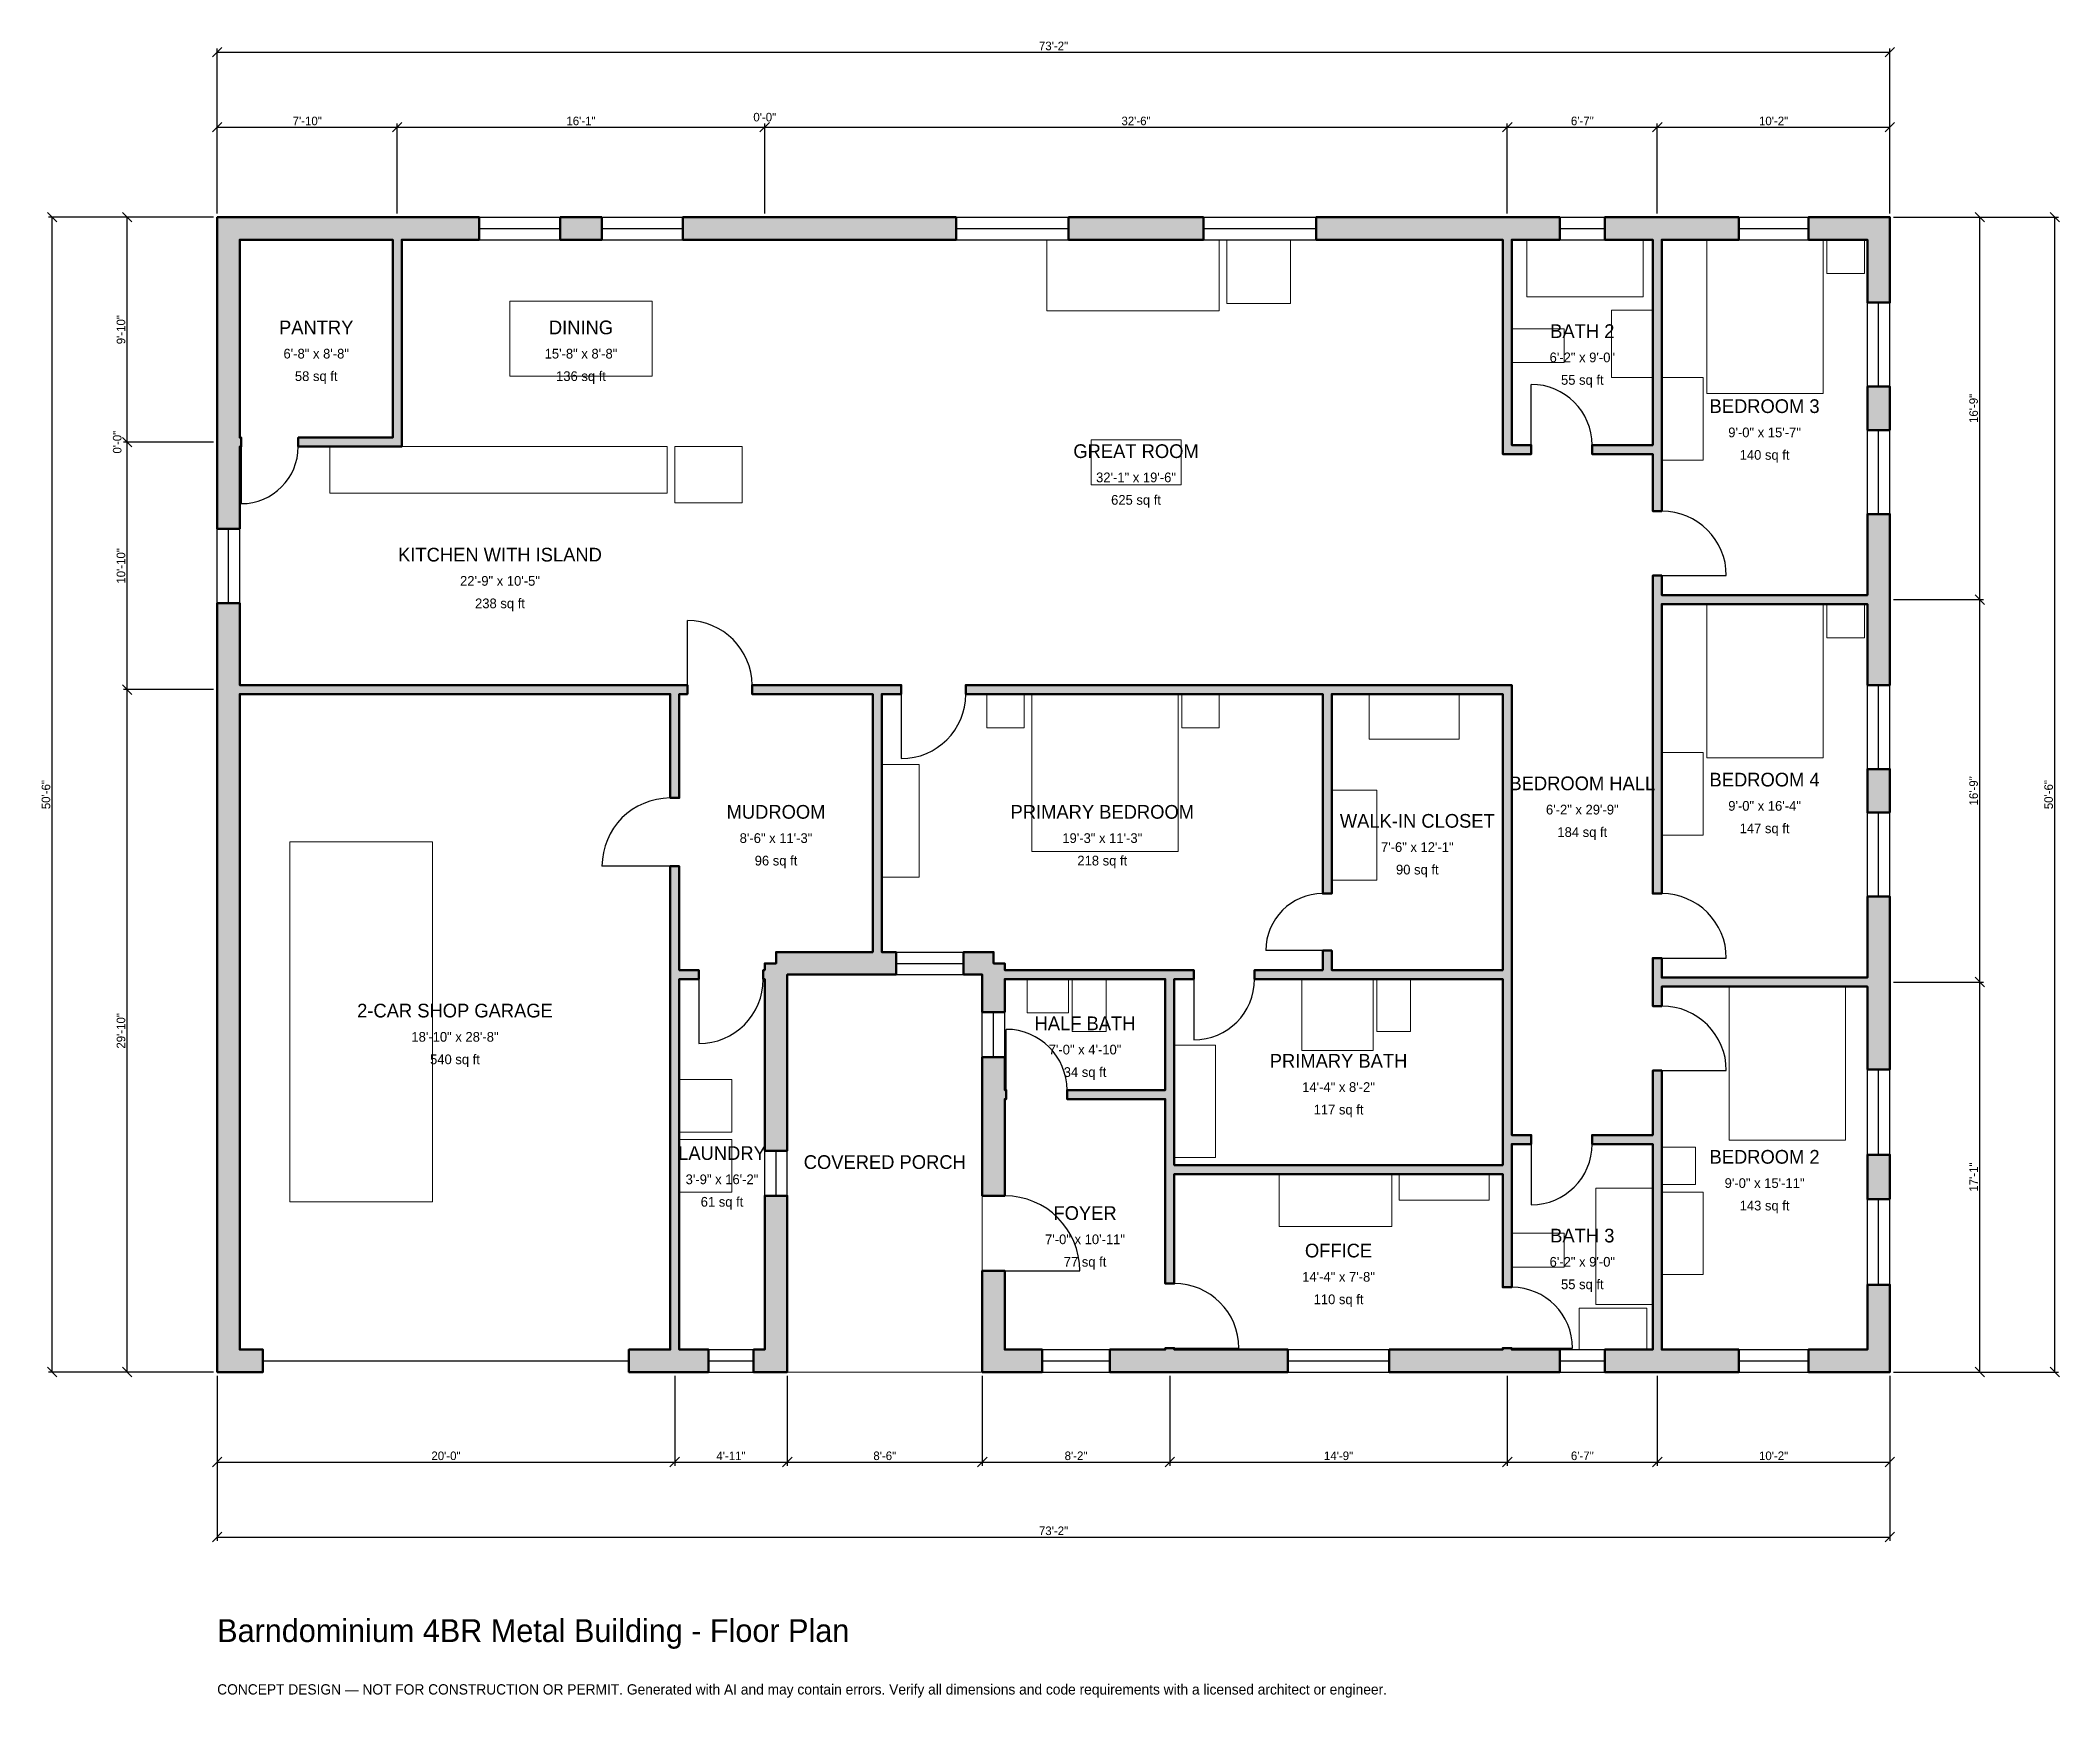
# Model space of a CAD drawing. Header units: inches. Extents: x -93 to 967, y -171 to 699.
import ezdxf
from ezdxf.enums import TextEntityAlignment as Align

# ---------------------------------------------------------------- set-up
doc = ezdxf.new("R2010")
doc.units = ezdxf.units.IN
doc.header["$MEASUREMENT"] = 0
doc.linetypes.add('DASHED', pattern=[0.6, 0.5, -0.1])
for name, color, linetype, lineweight in [('A-ANNO-DIMS', 1, 'Continuous', 13), ('A-ANNO-TEXT', 7, 'Continuous', 18), ('A-AREA-IDEN', 7, 'Continuous', 18), ('A-DOOR', 2, 'Continuous', 25), ('A-FLOR-FIXT', 9, 'Continuous', 13), ('A-FURN', 9, 'Continuous', 13), ('A-GLAZ', 4, 'Continuous', 25), ('A-SITE-PAVE', 8, 'Continuous', 13), ('A-WALL', 7, 'Continuous', 50), ('A-WALL-PATT', 8, 'Continuous', 13)]:
    doc.layers.add(name, color=color, linetype=linetype, lineweight=lineweight)
doc.dimstyles.new('PLAN', dxfattribs={"dimtxt": 4.5, "dimasz": 3, "dimexe": 2, "dimexo": 2, "dimgap": 1, "dimtad": 1, "dimdec": 0, "dimlunit": 4, "dimtsz": 2.5, "dimcen": 2.5, "dimclrd": 1, "dimclre": 1, "dimazin": 3, "dimtfac": 1, "dimtmove": 0, "dimatfit": 3})

msp = doc.modelspace()

# ---------------------------------------------------------------- hatches: boundary and pattern name
at = {"layer": 'A-WALL-PATT'}
h = msp.add_hatch(dxfattribs=at)
h.set_pattern_fill('ANSI31', color=8, scale=0.8)
h.paths.add_polyline_path([(281.4961, 0), (281.4961, 11.811), (287.4016, 11.811), (287.4016, 92.5197), (299.2126, 92.5197), (299.2126, 11.811), (299.2126, 11.811), (299.2126, 0), (299.2126, 0), (299.2126, 0), (287.4016, 0), (287.4016, 0), (281.4961, 0)])
h.paths.add_polyline_path([(246.063, 0), (242.5197, 0), (242.5197, 0), (237.7953, 0), (237.7953, 0), (234.252, 0), (216.1417, 0), (216.1417, 11.811), (234.252, 11.811), (237.7953, 11.811), (237.7953, 206.2992), (237.7953, 211.0236), (237.7953, 265.5512), (242.5197, 265.5512), (242.5197, 211.0236), (252.7559, 211.0236), (252.7559, 206.2992), (242.5197, 206.2992), (242.5197, 11.811), (246.063, 11.811), (257.874, 11.811), (257.874, 0), (246.063, 0)])
h.paths.add_polyline_path([(11.811, 0), (11.811, 0), (0, 0), (0, 0), (0, 0), (0, 0), (0, 11.811), (0, 11.811), (0, 352.3622), (0, 355.9055), (0, 355.9055), (0, 360.6299), (0, 360.6299), (0, 364.1732), (0, 403.7402), (11.811, 403.7402), (11.811, 364.1732), (11.811, 360.6299), (237.7953, 360.6299), (242.5197, 360.6299), (246.8504, 360.6299), (246.8504, 355.9055), (242.5197, 355.9055), (242.5197, 301.378), (237.7953, 301.378), (237.7953, 355.9055), (11.811, 355.9055), (11.811, 352.3622), (11.811, 11.811), (24.0157, 11.811), (24.0157, 0), (11.811, 0)])
h.paths.add_polyline_path([(0, 482.2835), (0, 485.8268), (0, 485.8268), (0, 490.5512), (0, 490.5512), (0, 494.0945), (0, 594.4882), (0, 594.4882), (0, 606.2992), (0, 606.2992), (0, 606.2993), (11.811, 606.2993), (11.811, 606.2992), (88.5827, 606.2992), (92.126, 606.2992), (92.126, 606.2993), (96.8504, 606.2993), (96.8504, 606.2992), (100.3937, 606.2992), (137.5328, 606.2992), (137.5328, 594.4882), (100.3937, 594.4882), (96.8504, 594.4882), (96.8504, 490.5512), (96.8504, 485.8268), (96.8504, 485.8268), (42.5197, 485.8268), (42.5197, 490.5512), (92.126, 490.5512), (92.126, 594.4882), (88.5827, 594.4882), (11.811, 594.4882), (11.811, 494.0945), (11.811, 490.5512), (12.5984, 490.5512), (12.5984, 485.8268), (11.811, 485.8268), (11.811, 482.2835), (11.811, 442.7165), (0, 442.7165), (0, 482.2835)])
h.paths.add_polyline_path([(201.8373, 606.2992), (201.8373, 594.4882), (180.0525, 594.4882), (180.0525, 606.2992), (201.8373, 606.2992)])
h.paths.add_polyline_path([(293.3071, 606.2992), (293.3071, 606.2992), (387.7953, 606.2992), (387.7953, 594.4882), (281.4961, 594.4882), (281.4961, 594.4882), (244.357, 594.4882), (244.357, 606.2992), (293.3071, 606.2992)])
h.paths.add_polyline_path([(517.7165, 606.2992), (517.7165, 594.4882), (446.8504, 594.4882), (446.8504, 606.2992), (517.7165, 606.2992)])
h.paths.add_polyline_path([(671.2598, 606.2992), (671.2598, 606.2992), (674.8031, 606.2992), (674.8031, 606.2993), (679.5276, 606.2993), (679.5276, 606.2992), (704.7244, 606.2992), (704.7244, 594.4882), (683.0709, 594.4882), (683.0709, 594.4882), (679.5276, 594.4882), (679.5276, 486.6142), (689.7638, 486.6142), (689.7638, 481.8898), (674.8031, 481.8898), (674.8031, 481.8898), (674.8031, 486.6142), (674.8031, 594.4882), (576.7717, 594.4882), (576.7717, 606.2992), (671.2598, 606.2992)])
h.paths.add_polyline_path([(750, 606.2992), (753.5433, 606.2992), (753.5433, 606.2993), (758.2677, 606.2993), (758.2677, 606.2992), (761.811, 606.2992), (798.622, 606.2992), (798.622, 594.4882), (761.811, 594.4882), (758.2677, 594.4882), (758.2677, 486.6142), (758.2677, 481.8898), (758.2677, 481.8898), (758.2677, 451.9685), (753.5433, 451.9685), (753.5433, 481.8898), (721.6535, 481.8898), (721.6535, 486.6142), (753.5433, 486.6142), (753.5433, 594.4882), (750, 594.4882), (728.3465, 594.4882), (728.3465, 606.2992), (750, 606.2992)])
h.paths.add_polyline_path([(866.1417, 606.2992), (866.1417, 606.2993), (877.9528, 606.2993), (877.9528, 606.2992), (877.9528, 606.2992), (877.9528, 594.4882), (877.9528, 594.4882), (877.9528, 561.4173), (866.1417, 561.4173), (866.1417, 594.4882), (835.2362, 594.4882), (835.2362, 606.2992), (866.1417, 606.2992)])
h.paths.add_polyline_path([(877.9528, 494.4882), (866.1417, 494.4882), (866.1417, 517.3228), (877.9528, 517.3228), (877.9528, 494.4882)])
h.paths.add_polyline_path([(877.9528, 411.4173), (877.9528, 407.874), (877.9528, 407.874), (877.9528, 403.1496), (877.9528, 403.1496), (877.9528, 399.6063), (877.9528, 360.6299), (866.1417, 360.6299), (866.1417, 399.6063), (866.1417, 403.1496), (758.2677, 403.1496), (758.2677, 251.1811), (753.5433, 251.1811), (753.5433, 403.1496), (753.5433, 407.874), (753.5433, 418.1102), (758.2677, 418.1102), (758.2677, 407.874), (866.1417, 407.874), (866.1417, 411.4173), (866.1417, 450.3937), (877.9528, 450.3937), (877.9528, 411.4173)])
h.paths.add_polyline_path([(877.9528, 293.7008), (866.1417, 293.7008), (866.1417, 316.5354), (877.9528, 316.5354), (877.9528, 293.7008)])
h.paths.add_polyline_path([(877.9528, 210.6299), (877.9528, 207.0866), (877.9528, 207.0866), (877.9528, 202.3622), (877.9528, 202.3622), (877.9528, 198.8189), (877.9528, 158.9239), (866.1417, 158.9239), (866.1417, 198.8189), (866.1417, 202.3622), (758.2677, 202.3622), (758.2677, 192.126), (753.5433, 192.126), (753.5433, 202.3622), (753.5433, 207.0866), (753.5433, 217.3228), (758.2677, 217.3228), (758.2677, 207.0866), (866.1417, 207.0866), (866.1417, 210.6299), (866.1417, 249.6063), (877.9528, 249.6063), (877.9528, 210.6299)])
h.paths.add_polyline_path([(877.9528, 90.6824), (866.1417, 90.6824), (866.1417, 114.042), (877.9528, 114.042), (877.9528, 90.6824)])
h.paths.add_polyline_path([(877.9528, 11.811), (877.9528, 11.811), (877.9528, 0), (877.9528, 0), (877.9528, 0), (877.9528, 0), (866.1417, 0), (866.1417, 0), (835.2362, 0), (835.2362, 11.811), (866.1417, 11.811), (866.1417, 45.8005), (877.9528, 45.8005), (877.9528, 11.811)])
h.paths.add_polyline_path([(761.811, 0), (758.2677, 0), (758.2677, 0), (753.5433, 0), (753.5433, 0), (750, 0), (728.3465, 0), (728.3465, 11.811), (750, 11.811), (753.5433, 11.811), (753.5433, 119.685), (721.6535, 119.685), (721.6535, 124.4094), (753.5433, 124.4094), (753.5433, 158.2677), (758.2677, 158.2677), (758.2677, 124.4094), (758.2677, 119.685), (758.2677, 11.811), (761.811, 11.811), (798.622, 11.811), (798.622, 0), (761.811, 0)])
h.paths.add_polyline_path([(683.0709, 0), (679.5276, 0), (679.5276, 0), (674.8031, 0), (674.8031, 0), (671.2598, 0), (615.1575, 0), (615.1575, 11.811), (671.2598, 11.811), (674.8031, 11.811), (674.8031, 12.5984), (679.5276, 12.5984), (679.5276, 11.811), (683.0709, 11.811), (704.7244, 11.811), (704.7244, 0), (683.0709, 0)])
h.paths.add_polyline_path([(505.9055, 0), (502.3622, 0), (502.3622, 0), (497.6378, 0), (497.6378, 0), (494.0945, 0), (468.5039, 0), (468.5039, 11.811), (494.0945, 11.811), (497.6378, 11.811), (497.6378, 12.5984), (502.3622, 12.5984), (502.3622, 11.811), (505.9055, 11.811), (562.0079, 11.811), (562.0079, 0), (505.9055, 0)])
h.paths.add_polyline_path([(413.3858, 0), (413.3858, 0), (401.5748, 0), (401.5748, 0), (401.5748, 0), (401.5748, 0), (401.5748, 11.811), (401.5748, 11.811), (401.5748, 53.1496), (413.3858, 53.1496), (413.3858, 11.811), (433.0709, 11.811), (433.0709, 0), (413.3858, 0)])
h.paths.add_polyline_path([(401.5748, 139.7638), (401.5748, 143.3071), (401.5748, 143.3071), (401.5748, 148.0315), (401.5748, 148.0315), (401.5748, 151.5748), (401.5748, 165.3543), (413.3858, 165.3543), (413.3858, 151.5748), (413.3858, 148.0315), (414.1732, 148.0315), (414.1732, 143.3071), (413.3858, 143.3071), (413.3858, 139.7638), (413.3858, 92.5197), (401.5748, 92.5197), (401.5748, 139.7638)])
h.paths.add_polyline_path([(401.5748, 206.2992), (401.5748, 206.2992), (401.5748, 208.6614), (399.2126, 208.6614), (399.2126, 208.6614), (391.7323, 208.6614), (391.7323, 220.4724), (407.4803, 220.4724), (407.4803, 214.5669), (413.3858, 214.5669), (413.3858, 211.0236), (497.6378, 211.0236), (502.3622, 211.0236), (512.5984, 211.0236), (512.5984, 206.2992), (502.3622, 206.2992), (502.3622, 148.0315), (502.3622, 143.3071), (502.3622, 108.6614), (674.8031, 108.6614), (674.8031, 119.685), (674.8031, 124.4094), (674.8031, 206.2992), (674.8031, 206.2992), (585.0394, 206.2992), (585.0394, 206.2992), (580.315, 206.2992), (580.315, 206.2992), (544.4882, 206.2992), (544.4882, 211.0236), (580.315, 211.0236), (580.315, 221.2598), (585.0394, 221.2598), (585.0394, 211.0236), (674.8031, 211.0236), (674.8031, 355.9055), (585.0394, 355.9055), (585.0394, 251.1811), (580.315, 251.1811), (580.315, 355.9055), (392.9134, 355.9055), (392.9134, 360.6299), (580.315, 360.6299), (585.0394, 360.6299), (674.8031, 360.6299), (679.5276, 360.6299), (679.5276, 355.9055), (679.5276, 211.0236), (679.5276, 206.2992), (679.5276, 206.2992), (679.5276, 124.4094), (689.7638, 124.4094), (689.7638, 119.685), (679.5276, 119.685), (679.5276, 108.6614), (679.5276, 103.937), (679.5276, 44.4882), (674.8031, 44.4882), (674.8031, 103.937), (502.3622, 103.937), (502.3622, 46.4567), (497.6378, 46.4567), (497.6378, 103.937), (497.6378, 108.6614), (497.6378, 143.3071), (446.063, 143.3071), (446.063, 148.0315), (497.6378, 148.0315), (497.6378, 206.2992), (413.3858, 206.2992), (413.3858, 188.9764), (401.5748, 188.9764), (401.5748, 206.2992)])
h.paths.add_polyline_path([(352.3622, 208.6614), (348.8189, 208.6614), (348.8189, 208.6614), (344.0945, 208.6614), (344.0945, 208.6614), (340.5512, 208.6614), (301.5748, 208.6614), (301.5748, 208.6614), (299.2126, 208.6614), (299.2126, 206.2992), (299.2126, 206.2992), (299.2126, 116.1417), (287.4016, 116.1417), (287.4016, 206.2992), (286.6142, 206.2992), (286.6142, 211.0236), (287.4016, 211.0236), (287.4016, 214.5669), (293.3071, 214.5669), (293.3071, 220.4724), (340.5512, 220.4724), (344.0945, 220.4724), (344.0945, 355.9055), (289.7638, 355.9055), (285.0394, 355.9055), (280.7087, 355.9055), (280.7087, 360.6299), (285.0394, 360.6299), (289.7638, 360.6299), (344.0945, 360.6299), (348.8189, 360.6299), (359.0551, 360.6299), (359.0551, 355.9055), (348.8189, 355.9055), (348.8189, 220.4724), (352.3622, 220.4724), (356.2992, 220.4724), (356.2992, 208.6614), (352.3622, 208.6614)])

# ---------------------------------------------------------------- linework, layer by layer
at = {"layer": 'A-DOOR'}
for p, q in [((689.7638, 486.6142), (689.7638, 518.5039)), ((12.5984, 485.8268), (12.5984, 455.9055)), ((758.2677, 418.1102), (792.126, 418.1102)), ((246.8504, 360.6299), (246.8504, 394.4882)), ((359.0551, 355.9055), (359.0551, 322.0472)), ((237.7953, 265.5512), (201.9685, 265.5512)), ((580.315, 221.2598), (550.3937, 221.2598)), ((758.2677, 217.3228), (792.126, 217.3228)), ((252.7559, 206.2992), (252.7559, 172.4409)), ((512.5984, 206.2992), (512.5984, 174.4094)), ((414.1732, 148.0315), (414.1732, 179.9213)), ((758.2677, 158.2677), (792.126, 158.2677)), ((689.7638, 119.685), (689.7638, 87.7953)), ((413.3858, 53.1496), (452.7559, 53.1496)), ((502.3622, 12.5984), (536.2205, 12.5984)), ((679.5276, 12.5984), (711.4173, 12.5984))]:
    msp.add_line(p, q, dxfattribs=at)
at = {"layer": 'A-DOOR', "linetype": 'DASHED'}
msp.add_line((24.0157, 5.9055), (216.1417, 5.9055), dxfattribs=at)
at = {"layer": 'A-DOOR'}
for centre, radius, start, end in [((689.7638, 486.6142), 31.8898, 0, 90), ((12.5984, 485.8268), 29.9213, 270, 360), ((758.2677, 418.1102), 33.8583, 0, 90), ((246.8504, 360.6299), 33.8583, 0, 90), ((359.0551, 355.9055), 33.8583, 270, 360), ((237.7953, 265.5512), 35.8268, 90, 180), ((580.315, 221.2598), 29.9213, 90, 180), ((758.2677, 217.3228), 33.8583, 0, 90), ((252.7559, 206.2992), 33.8583, 270, 360), ((512.5984, 206.2992), 31.8898, 270, 360), ((758.2677, 158.2677), 33.8583, 0, 90), ((414.1732, 148.0315), 31.8898, 0, 90), ((689.7638, 119.685), 31.8898, 270, 360), ((413.3858, 53.1496), 39.3701, 0, 90), ((502.3622, 12.5984), 33.8583, 0, 90), ((679.5276, 12.5984), 31.8898, 0, 90)]:
    msp.add_arc(centre, radius, start, end, dxfattribs=at)
at = {"layer": 'A-FLOR-FIXT'}
for points in [[(687.4016, 564.5669), (748.4252, 564.5669), (748.4252, 594.4882), (687.4016, 594.4882)], [(731.8898, 522.0472), (753.5433, 522.0472), (753.5433, 557.4803), (731.8898, 557.4803)], [(679.5276, 529.9213), (707.0866, 529.9213), (707.0866, 547.6378), (679.5276, 547.6378)], [(59.0551, 461.4173), (236.2205, 461.4173), (236.2205, 485.8268), (59.0551, 485.8268)], [(425.1968, 188.5827), (446.8504, 188.5827), (446.8504, 206.2992), (425.1968, 206.2992)], [(448.8189, 178.7402), (466.5354, 178.7402), (466.5354, 206.2992), (448.8189, 206.2992)], [(569.2913, 168.8976), (606.6929, 168.8976), (606.6929, 206.2992), (569.2913, 206.2992)], [(608.6614, 178.7402), (626.378, 178.7402), (626.378, 206.2992), (608.6614, 206.2992)], [(502.3622, 112.5984), (524.0157, 112.5984), (524.0157, 171.6535), (502.3622, 171.6535)], [(723.622, 35.4331), (753.5433, 35.4331), (753.5433, 96.4567), (723.622, 96.4567)], [(679.5276, 55.1181), (707.0866, 55.1181), (707.0866, 72.8346), (679.5276, 72.8346)], [(714.9606, 11.811), (750.3937, 11.811), (750.3937, 33.4646), (714.9606, 33.4646)]]:
    msp.add_lwpolyline(points, close=True, dxfattribs=at)
at = {"layer": 'A-FURN'}
for points in [[(435.4331, 557.0866), (525.9843, 557.0866), (525.9843, 594.4882), (435.4331, 594.4882)], [(529.9213, 561.0236), (563.3858, 561.0236), (563.3858, 594.4882), (529.9213, 594.4882)], [(781.8898, 513.7795), (842.9134, 513.7795), (842.9134, 594.4882), (781.8898, 594.4882)], [(844.8819, 576.7717), (864.5669, 576.7717), (864.5669, 594.4882), (844.8819, 594.4882)], [(153.5433, 522.8346), (228.3465, 522.8346), (228.3465, 562.2047), (153.5433, 562.2047)], [(758.2677, 478.7402), (779.9213, 478.7402), (779.9213, 522.0472), (758.2677, 522.0472)], [(458.6614, 465.748), (505.9055, 465.748), (505.9055, 489.3701), (458.6614, 489.3701)], [(240.1575, 456.2992), (275.5906, 456.2992), (275.5906, 485.8268), (240.1575, 485.8268)], [(781.8898, 322.4409), (842.9134, 322.4409), (842.9134, 403.1496), (781.8898, 403.1496)], [(844.8819, 385.4331), (864.5669, 385.4331), (864.5669, 403.1496), (844.8819, 403.1496)], [(403.937, 338.189), (423.622, 338.189), (423.622, 355.9055), (403.937, 355.9055)], [(427.5591, 273.2283), (504.3307, 273.2283), (504.3307, 355.9055), (427.5591, 355.9055)], [(506.2992, 338.189), (525.9843, 338.189), (525.9843, 355.9055), (506.2992, 355.9055)], [(604.7244, 332.2835), (651.9685, 332.2835), (651.9685, 355.9055), (604.7244, 355.9055)], [(348.8189, 259.8425), (368.5039, 259.8425), (368.5039, 318.8976), (348.8189, 318.8976)], [(758.2677, 281.8898), (779.9213, 281.8898), (779.9213, 325.1969), (758.2677, 325.1969)], [(585.0394, 258.2677), (608.6614, 258.2677), (608.6614, 305.5118), (585.0394, 305.5118)], [(38.189, 89.3701), (112.9921, 89.3701), (112.9921, 278.3465), (38.189, 278.3465)], [(793.7008, 121.6535), (854.7244, 121.6535), (854.7244, 202.3622), (793.7008, 202.3622)], [(242.5197, 125.9843), (270.0787, 125.9843), (270.0787, 153.5433), (242.5197, 153.5433)], [(242.5197, 94.4882), (270.0787, 94.4882), (270.0787, 122.0472), (242.5197, 122.0472)], [(758.2677, 98.4252), (775.9843, 98.4252), (775.9843, 118.1102), (758.2677, 118.1102)], [(557.4803, 76.378), (616.5354, 76.378), (616.5354, 103.937), (557.4803, 103.937)], [(620.4724, 90.1575), (667.7165, 90.1575), (667.7165, 103.937), (620.4724, 103.937)], [(758.2677, 51.1811), (779.9213, 51.1811), (779.9213, 94.4882), (758.2677, 94.4882)]]:
    msp.add_lwpolyline(points, close=True, dxfattribs=at)
at = {"layer": 'A-GLAZ'}
for p, q in [((137.5328, 606.2992), (180.0525, 606.2992)), ((201.8373, 606.2992), (244.357, 606.2992)), ((387.7953, 606.2992), (446.8504, 606.2992)), ((517.7165, 606.2992), (576.7717, 606.2992)), ((704.7244, 606.2992), (728.3465, 606.2992)), ((798.622, 606.2992), (835.2362, 606.2992)), ((137.5328, 600.3937), (180.0525, 600.3937)), ((137.5328, 594.4882), (180.0525, 594.4882)), ((201.8373, 600.3937), (244.357, 600.3937)), ((201.8373, 594.4882), (244.357, 594.4882)), ((387.7953, 600.3937), (446.8504, 600.3937)), ((387.7953, 594.4882), (446.8504, 594.4882)), ((517.7165, 600.3937), (576.7717, 600.3937)), ((517.7165, 594.4882), (576.7717, 594.4882)), ((704.7244, 600.3937), (728.3465, 600.3937)), ((704.7244, 594.4882), (728.3465, 594.4882)), ((798.622, 600.3937), (835.2362, 600.3937)), ((798.622, 594.4882), (835.2362, 594.4882)), ((866.1417, 517.3228), (866.1417, 561.4173)), ((872.0472, 517.3228), (872.0472, 561.4173)), ((877.9528, 517.3228), (877.9528, 561.4173)), ((866.1417, 450.3937), (866.1417, 494.4882)), ((872.0472, 450.3937), (872.0472, 494.4882)), ((877.9528, 450.3937), (877.9528, 494.4882)), ((0, 403.7402), (0, 442.7165)), ((5.9055, 403.7402), (5.9055, 442.7165)), ((11.811, 403.7402), (11.811, 442.7165)), ((866.1417, 316.5354), (866.1417, 360.6299)), ((872.0472, 316.5354), (872.0472, 360.6299)), ((877.9528, 316.5354), (877.9528, 360.6299)), ((866.1417, 249.6063), (866.1417, 293.7008)), ((872.0472, 249.6063), (872.0472, 293.7008)), ((877.9528, 249.6063), (877.9528, 293.7008)), ((356.2992, 220.4724), (391.7323, 220.4724)), ((356.2992, 214.5669), (391.7323, 214.5669)), ((356.2992, 208.6614), (391.7323, 208.6614)), ((401.5748, 165.3543), (401.5748, 188.9764)), ((407.4803, 165.3543), (407.4803, 188.9764)), ((413.3858, 165.3543), (413.3858, 188.9764)), ((866.1417, 114.042), (866.1417, 158.9239)), ((872.0472, 114.042), (872.0472, 158.9239)), ((877.9528, 114.042), (877.9528, 158.9239)), ((287.4016, 92.5197), (287.4016, 116.1417)), ((293.3071, 92.5197), (293.3071, 116.1417)), ((299.2126, 92.5197), (299.2126, 116.1417)), ((866.1417, 45.8005), (866.1417, 90.6824)), ((872.0472, 45.8005), (872.0472, 90.6824)), ((877.9528, 45.8005), (877.9528, 90.6824)), ((257.874, 11.811), (281.4961, 11.811)), ((433.0709, 11.811), (468.5039, 11.811)), ((562.0079, 11.811), (615.1575, 11.811)), ((704.7244, 11.811), (728.3465, 11.811)), ((798.622, 11.811), (835.2362, 11.811)), ((257.874, 5.9055), (281.4961, 5.9055)), ((257.874, 0), (281.4961, 0)), ((433.0709, 5.9055), (468.5039, 5.9055)), ((433.0709, 0), (468.5039, 0)), ((562.0079, 5.9055), (615.1575, 5.9055)), ((562.0079, 0), (615.1575, 0)), ((704.7244, 5.9055), (728.3465, 5.9055)), ((704.7244, 0), (728.3465, 0)), ((798.622, 5.9055), (835.2362, 5.9055)), ((798.622, 0), (835.2362, 0))]:
    msp.add_line(p, q, dxfattribs=at)
at = {"layer": 'A-SITE-PAVE', "linetype": 'DASHED'}
msp.add_lwpolyline([(299.2126, 0), (401.5748, 0), (401.5748, 208.6614), (299.2126, 208.6614)], close=True, dxfattribs=at)
at = {"layer": 'A-WALL'}
for points in [[(0, 482.2835), (0, 485.8268), (0, 485.8268), (0, 490.5512), (0, 490.5512), (0, 494.0945), (0, 594.4882), (0, 594.4882), (0, 606.2992), (0, 606.2992), (0, 606.2993), (11.811, 606.2993), (11.811, 606.2992), (88.5827, 606.2992), (92.126, 606.2992), (92.126, 606.2993), (96.8504, 606.2993), (96.8504, 606.2992), (100.3937, 606.2992), (137.5328, 606.2992), (137.5328, 594.4882), (100.3937, 594.4882), (96.8504, 594.4882), (96.8504, 490.5512), (96.8504, 485.8268), (96.8504, 485.8268), (42.5197, 485.8268), (42.5197, 490.5512), (92.126, 490.5512), (92.126, 594.4882), (88.5827, 594.4882), (11.811, 594.4882), (11.811, 494.0945), (11.811, 490.5512), (12.5984, 490.5512), (12.5984, 485.8268), (11.811, 485.8268), (11.811, 482.2835), (11.811, 442.7165), (0, 442.7165), (0, 482.2835)], [(201.8373, 606.2992), (201.8373, 594.4882), (180.0525, 594.4882), (180.0525, 606.2992), (201.8373, 606.2992)], [(293.3071, 606.2992), (293.3071, 606.2992), (387.7953, 606.2992), (387.7953, 594.4882), (281.4961, 594.4882), (281.4961, 594.4882), (244.357, 594.4882), (244.357, 606.2992), (293.3071, 606.2992)], [(517.7165, 606.2992), (517.7165, 594.4882), (446.8504, 594.4882), (446.8504, 606.2992), (517.7165, 606.2992)], [(671.2598, 606.2992), (671.2598, 606.2992), (674.8031, 606.2992), (674.8031, 606.2993), (679.5276, 606.2993), (679.5276, 606.2992), (704.7244, 606.2992), (704.7244, 594.4882), (683.0709, 594.4882), (683.0709, 594.4882), (679.5276, 594.4882), (679.5276, 486.6142), (689.7638, 486.6142), (689.7638, 481.8898), (674.8031, 481.8898), (674.8031, 481.8898), (674.8031, 486.6142), (674.8031, 594.4882), (576.7717, 594.4882), (576.7717, 606.2992), (671.2598, 606.2992)], [(750, 606.2992), (753.5433, 606.2992), (753.5433, 606.2993), (758.2677, 606.2993), (758.2677, 606.2992), (761.811, 606.2992), (798.622, 606.2992), (798.622, 594.4882), (761.811, 594.4882), (758.2677, 594.4882), (758.2677, 486.6142), (758.2677, 481.8898), (758.2677, 481.8898), (758.2677, 451.9685), (753.5433, 451.9685), (753.5433, 481.8898), (721.6535, 481.8898), (721.6535, 486.6142), (753.5433, 486.6142), (753.5433, 594.4882), (750, 594.4882), (728.3465, 594.4882), (728.3465, 606.2992), (750, 606.2992)], [(866.1417, 606.2992), (866.1417, 606.2993), (877.9528, 606.2993), (877.9528, 606.2992), (877.9528, 606.2992), (877.9528, 594.4882), (877.9528, 594.4882), (877.9528, 561.4173), (866.1417, 561.4173), (866.1417, 594.4882), (835.2362, 594.4882), (835.2362, 606.2992), (866.1417, 606.2992)], [(877.9528, 494.4882), (866.1417, 494.4882), (866.1417, 517.3228), (877.9528, 517.3228), (877.9528, 494.4882)], [(877.9528, 411.4173), (877.9528, 407.874), (877.9528, 407.874), (877.9528, 403.1496), (877.9528, 403.1496), (877.9528, 399.6063), (877.9528, 360.6299), (866.1417, 360.6299), (866.1417, 399.6063), (866.1417, 403.1496), (758.2677, 403.1496), (758.2677, 251.1811), (753.5433, 251.1811), (753.5433, 403.1496), (753.5433, 407.874), (753.5433, 418.1102), (758.2677, 418.1102), (758.2677, 407.874), (866.1417, 407.874), (866.1417, 411.4173), (866.1417, 450.3937), (877.9528, 450.3937), (877.9528, 411.4173)], [(11.811, 0), (11.811, 0), (0, 0), (0, 0), (0, 0), (0, 0), (0, 11.811), (0, 11.811), (0, 352.3622), (0, 355.9055), (0, 355.9055), (0, 360.6299), (0, 360.6299), (0, 364.1732), (0, 403.7402), (11.811, 403.7402), (11.811, 364.1732), (11.811, 360.6299), (237.7953, 360.6299), (242.5197, 360.6299), (246.8504, 360.6299), (246.8504, 355.9055), (242.5197, 355.9055), (242.5197, 301.378), (237.7953, 301.378), (237.7953, 355.9055), (11.811, 355.9055), (11.811, 352.3622), (11.811, 11.811), (24.0157, 11.811), (24.0157, 0), (11.811, 0)], [(352.3622, 208.6614), (348.8189, 208.6614), (348.8189, 208.6614), (344.0945, 208.6614), (344.0945, 208.6614), (340.5512, 208.6614), (301.5748, 208.6614), (301.5748, 208.6614), (299.2126, 208.6614), (299.2126, 206.2992), (299.2126, 206.2992), (299.2126, 116.1417), (287.4016, 116.1417), (287.4016, 206.2992), (286.6142, 206.2992), (286.6142, 211.0236), (287.4016, 211.0236), (287.4016, 214.5669), (293.3071, 214.5669), (293.3071, 220.4724), (340.5512, 220.4724), (344.0945, 220.4724), (344.0945, 355.9055), (289.7638, 355.9055), (285.0394, 355.9055), (280.7087, 355.9055), (280.7087, 360.6299), (285.0394, 360.6299), (289.7638, 360.6299), (344.0945, 360.6299), (348.8189, 360.6299), (359.0551, 360.6299), (359.0551, 355.9055), (348.8189, 355.9055), (348.8189, 220.4724), (352.3622, 220.4724), (356.2992, 220.4724), (356.2992, 208.6614), (352.3622, 208.6614)], [(401.5748, 206.2992), (401.5748, 206.2992), (401.5748, 208.6614), (399.2126, 208.6614), (399.2126, 208.6614), (391.7323, 208.6614), (391.7323, 220.4724), (407.4803, 220.4724), (407.4803, 214.5669), (413.3858, 214.5669), (413.3858, 211.0236), (497.6378, 211.0236), (502.3622, 211.0236), (512.5984, 211.0236), (512.5984, 206.2992), (502.3622, 206.2992), (502.3622, 148.0315), (502.3622, 143.3071), (502.3622, 108.6614), (674.8031, 108.6614), (674.8031, 119.685), (674.8031, 124.4094), (674.8031, 206.2992), (674.8031, 206.2992), (585.0394, 206.2992), (585.0394, 206.2992), (580.315, 206.2992), (580.315, 206.2992), (544.4882, 206.2992), (544.4882, 211.0236), (580.315, 211.0236), (580.315, 221.2598), (585.0394, 221.2598), (585.0394, 211.0236), (674.8031, 211.0236), (674.8031, 355.9055), (585.0394, 355.9055), (585.0394, 251.1811), (580.315, 251.1811), (580.315, 355.9055), (392.9134, 355.9055), (392.9134, 360.6299), (580.315, 360.6299), (585.0394, 360.6299), (674.8031, 360.6299), (679.5276, 360.6299), (679.5276, 355.9055), (679.5276, 211.0236), (679.5276, 206.2992), (679.5276, 206.2992), (679.5276, 124.4094), (689.7638, 124.4094), (689.7638, 119.685), (679.5276, 119.685), (679.5276, 108.6614), (679.5276, 103.937), (679.5276, 44.4882), (674.8031, 44.4882), (674.8031, 103.937), (502.3622, 103.937), (502.3622, 46.4567), (497.6378, 46.4567), (497.6378, 103.937), (497.6378, 108.6614), (497.6378, 143.3071), (446.063, 143.3071), (446.063, 148.0315), (497.6378, 148.0315), (497.6378, 206.2992), (413.3858, 206.2992), (413.3858, 188.9764), (401.5748, 188.9764), (401.5748, 206.2992)], [(877.9528, 293.7008), (866.1417, 293.7008), (866.1417, 316.5354), (877.9528, 316.5354), (877.9528, 293.7008)], [(246.063, 0), (242.5197, 0), (242.5197, 0), (237.7953, 0), (237.7953, 0), (234.252, 0), (216.1417, 0), (216.1417, 11.811), (234.252, 11.811), (237.7953, 11.811), (237.7953, 206.2992), (237.7953, 211.0236), (237.7953, 265.5512), (242.5197, 265.5512), (242.5197, 211.0236), (252.7559, 211.0236), (252.7559, 206.2992), (242.5197, 206.2992), (242.5197, 11.811), (246.063, 11.811), (257.874, 11.811), (257.874, 0), (246.063, 0)], [(877.9528, 210.6299), (877.9528, 207.0866), (877.9528, 207.0866), (877.9528, 202.3622), (877.9528, 202.3622), (877.9528, 198.8189), (877.9528, 158.9239), (866.1417, 158.9239), (866.1417, 198.8189), (866.1417, 202.3622), (758.2677, 202.3622), (758.2677, 192.126), (753.5433, 192.126), (753.5433, 202.3622), (753.5433, 207.0866), (753.5433, 217.3228), (758.2677, 217.3228), (758.2677, 207.0866), (866.1417, 207.0866), (866.1417, 210.6299), (866.1417, 249.6063), (877.9528, 249.6063), (877.9528, 210.6299)], [(401.5748, 139.7638), (401.5748, 143.3071), (401.5748, 143.3071), (401.5748, 148.0315), (401.5748, 148.0315), (401.5748, 151.5748), (401.5748, 165.3543), (413.3858, 165.3543), (413.3858, 151.5748), (413.3858, 148.0315), (414.1732, 148.0315), (414.1732, 143.3071), (413.3858, 143.3071), (413.3858, 139.7638), (413.3858, 92.5197), (401.5748, 92.5197), (401.5748, 139.7638)], [(761.811, 0), (758.2677, 0), (758.2677, 0), (753.5433, 0), (753.5433, 0), (750, 0), (728.3465, 0), (728.3465, 11.811), (750, 11.811), (753.5433, 11.811), (753.5433, 119.685), (721.6535, 119.685), (721.6535, 124.4094), (753.5433, 124.4094), (753.5433, 158.2677), (758.2677, 158.2677), (758.2677, 124.4094), (758.2677, 119.685), (758.2677, 11.811), (761.811, 11.811), (798.622, 11.811), (798.622, 0), (761.811, 0)], [(877.9528, 90.6824), (866.1417, 90.6824), (866.1417, 114.042), (877.9528, 114.042), (877.9528, 90.6824)], [(281.4961, 0), (281.4961, 11.811), (287.4016, 11.811), (287.4016, 92.5197), (299.2126, 92.5197), (299.2126, 11.811), (299.2126, 11.811), (299.2126, 0), (299.2126, 0), (299.2126, 0), (287.4016, 0), (287.4016, 0), (281.4961, 0)], [(413.3858, 0), (413.3858, 0), (401.5748, 0), (401.5748, 0), (401.5748, 0), (401.5748, 0), (401.5748, 11.811), (401.5748, 11.811), (401.5748, 53.1496), (413.3858, 53.1496), (413.3858, 11.811), (433.0709, 11.811), (433.0709, 0), (413.3858, 0)], [(877.9528, 11.811), (877.9528, 11.811), (877.9528, 0), (877.9528, 0), (877.9528, 0), (877.9528, 0), (866.1417, 0), (866.1417, 0), (835.2362, 0), (835.2362, 11.811), (866.1417, 11.811), (866.1417, 45.8005), (877.9528, 45.8005), (877.9528, 11.811)], [(505.9055, 0), (502.3622, 0), (502.3622, 0), (497.6378, 0), (497.6378, 0), (494.0945, 0), (468.5039, 0), (468.5039, 11.811), (494.0945, 11.811), (497.6378, 11.811), (497.6378, 12.5984), (502.3622, 12.5984), (502.3622, 11.811), (505.9055, 11.811), (562.0079, 11.811), (562.0079, 0), (505.9055, 0)], [(683.0709, 0), (679.5276, 0), (679.5276, 0), (674.8031, 0), (674.8031, 0), (671.2598, 0), (615.1575, 0), (615.1575, 11.811), (671.2598, 11.811), (674.8031, 11.811), (674.8031, 12.5984), (679.5276, 12.5984), (679.5276, 11.811), (683.0709, 11.811), (704.7244, 11.811), (704.7244, 0), (683.0709, 0)]]:
    msp.add_lwpolyline(points, close=True, dxfattribs=at)

# ---------------------------------------------------------------- texts
at = {"layer": 'A-ANNO-TEXT'}
for s, height, p in [('Barndominium 4BR Metal Building - Floor Plan', 12, (0, -141.7323)), ('CONCEPT DESIGN — NOT FOR CONSTRUCTION OR PERMIT. Generated with AI and may contain errors. Verify all dimensions and code requirements with a licensed architect or engineer.', 5.4, (0, -169.2913))]:
    msp.add_text(s, height=height, dxfattribs=at).set_placement(p)
at = {"layer": 'A-AREA-IDEN'}
for s, height, p in [('PANTRY', 7.2, (51.9685, 548.4252)), ('DINING', 7.2, (190.9449, 548.4252)), ('BATH 2', 7.2, (716.5354, 546.4567)), ('6\'-8" x 8\'-8"', 5.1, (51.9685, 534.6457)), ('15\'-8" x 8\'-8"', 5.1, (190.9449, 534.6457)), ('6\'-2" x 9\'-0"', 5.1, (716.5354, 532.6772)), ('58 sq ft', 5.1, (51.9685, 522.8346)), ('136 sq ft', 5.1, (190.9449, 522.8346)), ('55 sq ft', 5.1, (716.5354, 520.8661)), ('BEDROOM 3', 7.2, (812.2047, 507.0866)), ('9\'-0" x 15\'-7"', 5.1, (812.2047, 493.3071)), ('GREAT ROOM', 7.2, (482.2835, 483.4646)), ('140 sq ft', 5.1, (812.2047, 481.4961)), ('32\'-1" x 19\'-6"', 5.1, (482.2835, 469.685)), ('625 sq ft', 5.1, (482.2835, 457.874)), ('KITCHEN WITH ISLAND', 7.2, (148.4252, 429.1339)), ('22\'-9" x 10\'-5"', 5.1, (148.4252, 415.3543)), ('238 sq ft', 5.1, (148.4252, 403.5433)), ('BEDROOM HALL', 7.2, (716.5354, 309.0551)), ('BEDROOM 4', 7.2, (812.2047, 311.0236)), ('MUDROOM', 7.2, (293.3071, 294.0945)), ('PRIMARY BEDROOM', 7.2, (464.5669, 294.0945)), ('6\'-2" x 29\'-9"', 5.1, (716.5354, 295.2756)), ('9\'-0" x 16\'-4"', 5.1, (812.2047, 297.2441)), ('WALK-IN CLOSET', 7.2, (629.9213, 289.3701)), ('184 sq ft', 5.1, (716.5354, 283.4646)), ('147 sq ft', 5.1, (812.2047, 285.4331)), ('8\'-6" x 11\'-3"', 5.1, (293.3071, 280.315)), ('19\'-3" x 11\'-3"', 5.1, (464.5669, 280.315)), ('7\'-6" x 12\'-1"', 5.1, (629.9213, 275.5906)), ('96 sq ft', 5.1, (293.3071, 268.5039)), ('218 sq ft', 5.1, (464.5669, 268.5039)), ('90 sq ft', 5.1, (629.9213, 263.7795)), ('2-CAR SHOP GARAGE', 7.2, (124.8031, 189.7638)), ('HALF BATH', 7.2, (455.5118, 183.0709)), ('18\'-10" x 28\'-8"', 5.1, (124.8031, 175.9843)), ('7\'-0" x 4\'-10"', 5.1, (455.5118, 169.2913)), ('540 sq ft', 5.1, (124.8031, 164.1732)), ('34 sq ft', 5.1, (455.5118, 157.4803)), ('PRIMARY BATH', 7.2, (588.5827, 163.3858)), ('14\'-4" x 8\'-2"', 5.1, (588.5827, 149.6063)), ('117 sq ft', 5.1, (588.5827, 137.7953)), ('LAUNDRY', 7.2, (264.9606, 114.9606)), ('BEDROOM 2', 7.2, (812.2047, 112.9921)), ('COVERED PORCH', 7.2, (350.3937, 110.2362)), ('3\'-9" x 16\'-2"', 5.1, (264.9606, 101.1811)), ('9\'-0" x 15\'-11"', 5.1, (812.2047, 99.2126)), ('61 sq ft', 5.1, (264.9606, 89.3701)), ('FOYER', 7.2, (455.5118, 83.4646)), ('143 sq ft', 5.1, (812.2047, 87.4016)), ('BATH 3', 7.2, (716.5354, 71.6535)), ('7\'-0" x 10\'-11"', 5.1, (455.5118, 69.685)), ('OFFICE', 7.2, (588.5827, 63.7795)), ('77 sq ft', 5.1, (455.5118, 57.874)), ('6\'-2" x 9\'-0"', 5.1, (716.5354, 57.874)), ('14\'-4" x 7\'-8"', 5.1, (588.5827, 50)), ('55 sq ft', 5.1, (716.5354, 46.063)), ('110 sq ft', 5.1, (588.5827, 38.189))]:
    msp.add_text(s, height=height, dxfattribs=at).set_placement(p, align=Align.MIDDLE_CENTER)

# ---------------------------------------------------------------- dimensions: what is measured, and where the dimension line sits
at = {"layer": 'A-ANNO-DIMS'}
for base, p1, p2, text in [((0, 692.9134), (0, 606.2992), (877.9528, 606.2992), '73\'-2"'), ((0, 653.5433), (0, 606.2992), (94.4882, 606.2992), '7\'-10"'), ((94.4882, 653.5433), (94.4882, 606.2992), (287.4016, 606.2992), '16\'-1"'), ((287.4016, 653.5433), (287.4016, 606.2992), (287.4016, 606.2992), '0\'-0"'), ((287.4016, 653.5433), (287.4016, 606.2992), (677.1654, 606.2992), '32\'-6"'), ((677.1654, 653.5433), (677.1654, 606.2992), (755.9055, 606.2992), '6\'-7"'), ((755.9055, 653.5433), (755.9055, 606.2992), (877.9528, 606.2992), '10\'-2"'), ((0, -47.2441), (0, 0), (240.1575, 0), '20\'-0"'), ((0, -86.6142), (0, 0), (877.9528, 0), '73\'-2"'), ((240.1575, -47.2441), (240.1575, 0), (299.2126, 0), '4\'-11"'), ((299.2126, -47.2441), (299.2126, 0), (401.5748, 0), '8\'-6"'), ((401.5748, -47.2441), (401.5748, 0), (500, 0), '8\'-2"'), ((500, -47.2441), (500, 0), (677.1654, 0), '14\'-9"'), ((677.1654, -47.2441), (677.1654, 0), (755.9055, 0), '6\'-7"'), ((755.9055, -47.2441), (755.9055, 0), (877.9528, 0), '10\'-2"')]:
    msp.add_linear_dim(base=base, p1=p1, p2=p2, text=text, dimstyle='PLAN', dxfattribs=at).render()
for base, p1, p2, text in [((-86.6142, 0), (0, 0), (0, 606.2992), '50\'-6"'), ((-47.2441, 488.189), (0, 488.189), (0, 606.2992), '9\'-10"'), ((925.1968, 405.5118), (877.9528, 405.5118), (877.9528, 606.2992), '16\'-9"'), ((964.5669, 0), (877.9528, 0), (877.9528, 606.2992), '50\'-6"'), ((-47.2441, 488.189), (0, 488.189), (0, 488.189), '0\'-0"'), ((-47.2441, 358.2677), (0, 358.2677), (0, 488.189), '10\'-10"'), ((925.1968, 204.7244), (877.9528, 204.7244), (877.9528, 405.5118), '16\'-9"'), ((-47.2441, 0), (0, 0), (0, 358.2677), '29\'-10"'), ((925.1968, 0), (877.9528, 0), (877.9528, 204.7244), '17\'-1"')]:
    msp.add_linear_dim(base=base, p1=p1, p2=p2, angle=90, text=text, dimstyle='PLAN', dxfattribs=at).render()

doc.saveas('drawing.dxf')
